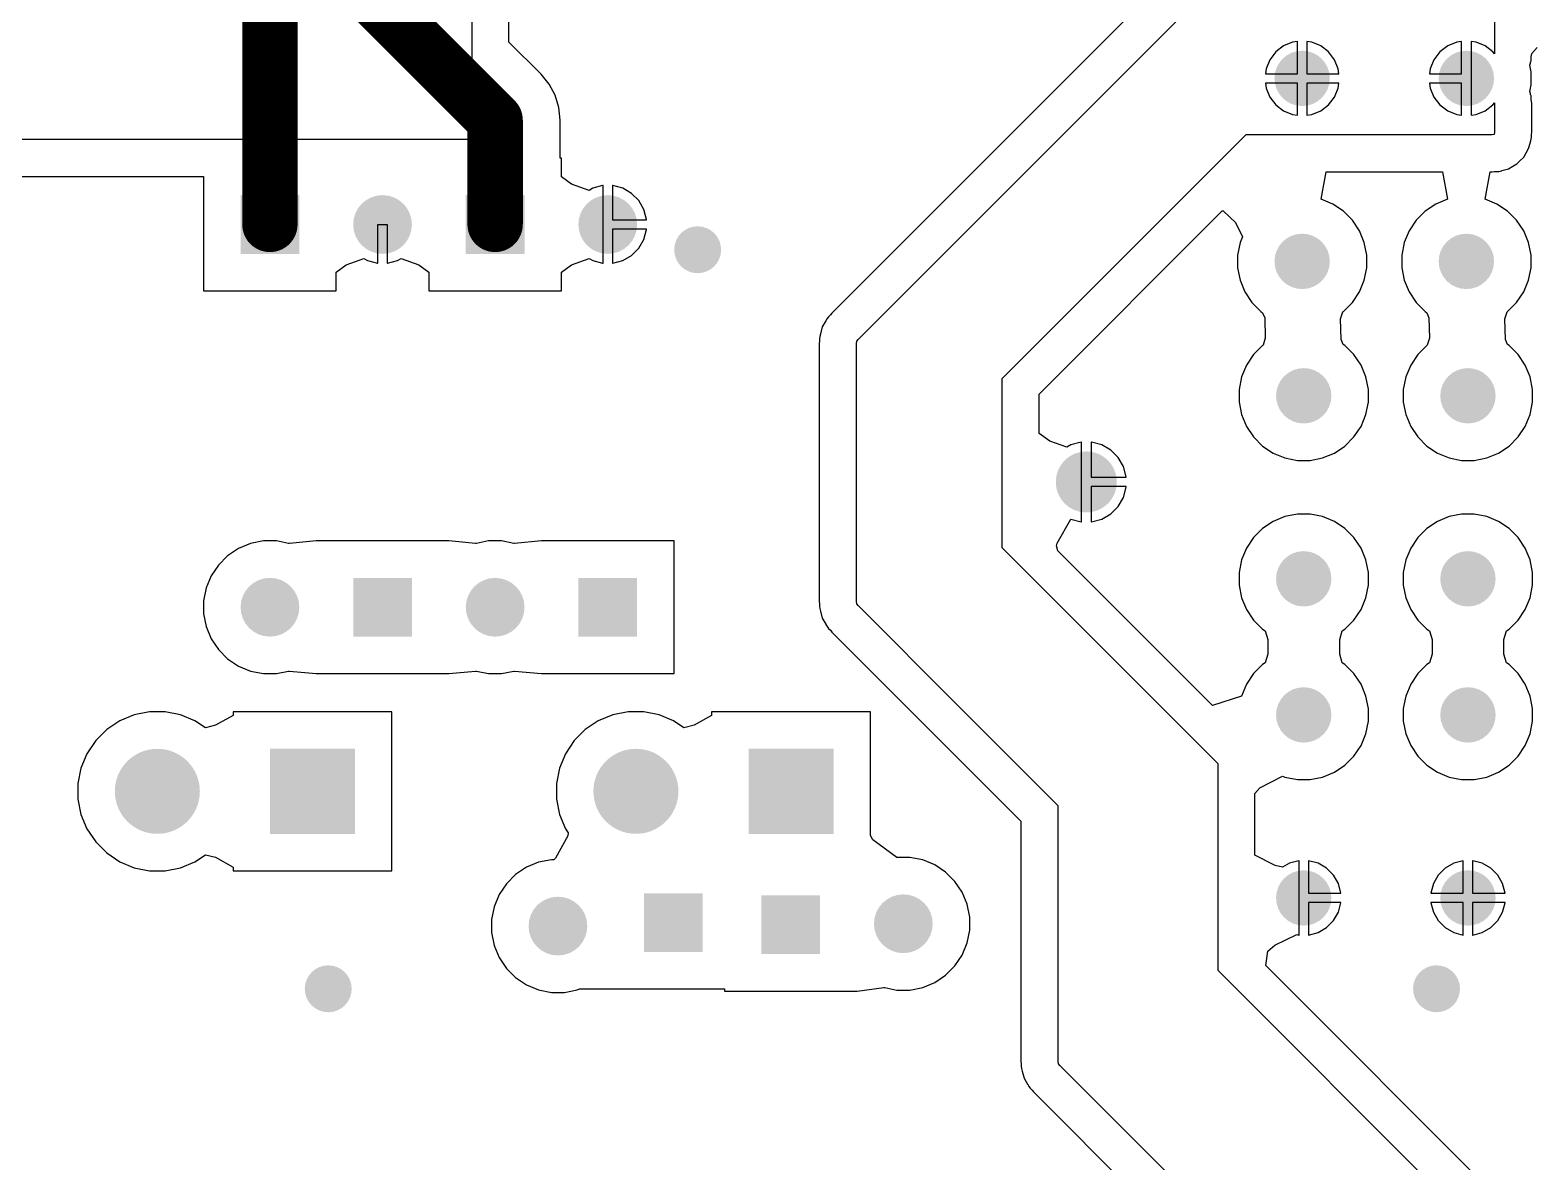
# Model space of a CAD drawing. Header units: inches. Extents: x 4.53 to 13.89, y 0.79 to 10.58.
# Drawn here: x 8.737 to 10.341, y 7.69 to 8.895 of the extents above; entities that cross this region are included whole.
import ezdxf

# ---------------------------------------------------------------- set-up
doc = ezdxf.new("R2010")
doc.units = ezdxf.units.IN
doc.header["$MEASUREMENT"] = 0
for name, color, linetype in [('Bottom Layer', 5, 'Continuous'), ('Pad Holes', 156, 'Continuous'), ('Via Holes', 16, 'Continuous')]:
    doc.layers.add(name, color=color, linetype=linetype)

# ---------------------------------------------------------------- blocks, each defined once
blk = doc.blocks.new('2_CONN_NC_22')
at = {"layer": 'Bottom Layer'}
h = blk.add_hatch(color=5, dxfattribs=at)
edge = h.paths.add_edge_path()
edge.add_arc((-0.1654, 0), 0.0453, 0, 360)
blk.add_hatch(color=5, dxfattribs=at).paths.add_polyline_path([(-0.0453, 0.0453), (0.0453, 0.0453), (0.0453, -0.0453), (-0.0453, -0.0453)])
at = {"layer": 'Pad Holes'}
h = blk.add_hatch(color=7, dxfattribs=at)
edge = h.paths.add_edge_path()
edge.add_arc((-0.1654, 0), 0.0354, 0, 360)
h = blk.add_hatch(color=7, dxfattribs=at)
edge = h.paths.add_edge_path()
edge.add_arc((0, 0), 0.0354, 0, 360)
blk = doc.blocks.new('2_CONN_NC_23')
at = {"layer": 'Bottom Layer'}
h = blk.add_hatch(color=5, dxfattribs=at)
edge = h.paths.add_edge_path()
edge.add_arc((-0.1654, 0), 0.0453, 0, 360)
blk.add_hatch(color=5, dxfattribs=at).paths.add_polyline_path([(-0.0453, 0.0453), (0.0453, 0.0453), (0.0453, -0.0453), (-0.0453, -0.0453)])
at = {"layer": 'Pad Holes'}
h = blk.add_hatch(color=7, dxfattribs=at)
edge = h.paths.add_edge_path()
edge.add_arc((-0.1654, 0), 0.0354, 0, 360)
h = blk.add_hatch(color=7, dxfattribs=at)
edge = h.paths.add_edge_path()
edge.add_arc((0, 0), 0.0354, 0, 360)
blk = doc.blocks.new('DIOAD1036W78L470D235_46')
at = {"layer": 'Bottom Layer'}
blk.add_hatch(color=5, dxfattribs=at).paths.add_polyline_path([(-0.2352, 0.0313), (-0.1726, 0.0313), (-0.1726, -0.0313), (-0.2352, -0.0313)])
h = blk.add_hatch(color=5, dxfattribs=at)
edge = h.paths.add_edge_path()
edge.add_arc((0.2039, 0), 0.0313, 0, 360)
at = {"layer": 'Pad Holes'}
h = blk.add_hatch(color=7, dxfattribs=at)
edge = h.paths.add_edge_path()
edge.add_arc((-0.2039, 0), 0.0209, 0, 360)
h = blk.add_hatch(color=7, dxfattribs=at)
edge = h.paths.add_edge_path()
edge.add_arc((0.2039, 0), 0.0209, 0, 360)
blk = doc.blocks.new('DIOAD1036W78L470D235_47')
at = {"layer": 'Bottom Layer'}
blk.add_hatch(color=5, dxfattribs=at).paths.add_polyline_path([(-0.2352, 0.0313), (-0.1726, 0.0313), (-0.1726, -0.0313), (-0.2352, -0.0313)])
h = blk.add_hatch(color=5, dxfattribs=at)
edge = h.paths.add_edge_path()
edge.add_arc((0.2039, 0), 0.0313, 0, 360)
at = {"layer": 'Pad Holes'}
h = blk.add_hatch(color=7, dxfattribs=at)
edge = h.paths.add_edge_path()
edge.add_arc((-0.2039, 0), 0.0209, 0, 360)
h = blk.add_hatch(color=7, dxfattribs=at)
edge = h.paths.add_edge_path()
edge.add_arc((0.2039, 0), 0.0209, 0, 360)
blk = doc.blocks.new('DIOAD1036W78L470D235_48')
at = {"layer": 'Bottom Layer'}
blk.add_hatch(color=5, dxfattribs=at).paths.add_polyline_path([(-0.2352, 0.0313), (-0.1726, 0.0313), (-0.1726, -0.0313), (-0.2352, -0.0313)])
h = blk.add_hatch(color=5, dxfattribs=at)
edge = h.paths.add_edge_path()
edge.add_arc((0.2039, 0), 0.0313, 0, 360)
at = {"layer": 'Pad Holes'}
h = blk.add_hatch(color=7, dxfattribs=at)
edge = h.paths.add_edge_path()
edge.add_arc((-0.2039, 0), 0.0209, 0, 360)
h = blk.add_hatch(color=7, dxfattribs=at)
edge = h.paths.add_edge_path()
edge.add_arc((0.2039, 0), 0.0209, 0, 360)
blk = doc.blocks.new('DIOAD1036W78L470D235_49')
at = {"layer": 'Bottom Layer'}
blk.add_hatch(color=5, dxfattribs=at).paths.add_polyline_path([(-0.2352, 0.0313), (-0.1726, 0.0313), (-0.1726, -0.0313), (-0.2352, -0.0313)])
h = blk.add_hatch(color=5, dxfattribs=at)
edge = h.paths.add_edge_path()
edge.add_arc((0.2039, 0), 0.0313, 0, 360)
at = {"layer": 'Pad Holes'}
h = blk.add_hatch(color=7, dxfattribs=at)
edge = h.paths.add_edge_path()
edge.add_arc((-0.2039, 0), 0.0209, 0, 360)
h = blk.add_hatch(color=7, dxfattribs=at)
edge = h.paths.add_edge_path()
edge.add_arc((0.2039, 0), 0.0209, 0, 360)
blk = doc.blocks.new('DIOAD1036W78L470D235_123')
at = {"layer": 'Bottom Layer'}
blk.add_hatch(color=5, dxfattribs=at).paths.add_polyline_path([(-0.2352, 0.0313), (-0.1726, 0.0313), (-0.1726, -0.0313), (-0.2352, -0.0313)])
h = blk.add_hatch(color=5, dxfattribs=at)
edge = h.paths.add_edge_path()
edge.add_arc((0.2039, 0), 0.0313, 0, 360)
at = {"layer": 'Pad Holes'}
h = blk.add_hatch(color=7, dxfattribs=at)
edge = h.paths.add_edge_path()
edge.add_arc((-0.2039, 0), 0.0209, 0, 360)
h = blk.add_hatch(color=7, dxfattribs=at)
edge = h.paths.add_edge_path()
edge.add_arc((0.2039, 0), 0.0209, 0, 360)
blk = doc.blocks.new('DIOAD1036W78L470D235_124')
at = {"layer": 'Bottom Layer'}
blk.add_hatch(color=5, dxfattribs=at).paths.add_polyline_path([(-0.2352, 0.0313), (-0.1726, 0.0313), (-0.1726, -0.0313), (-0.2352, -0.0313)])
h = blk.add_hatch(color=5, dxfattribs=at)
edge = h.paths.add_edge_path()
edge.add_arc((0.2039, 0), 0.0313, 0, 360)
at = {"layer": 'Pad Holes'}
h = blk.add_hatch(color=7, dxfattribs=at)
edge = h.paths.add_edge_path()
edge.add_arc((-0.2039, 0), 0.0209, 0, 360)
h = blk.add_hatch(color=7, dxfattribs=at)
edge = h.paths.add_edge_path()
edge.add_arc((0.2039, 0), 0.0209, 0, 360)
blk = doc.blocks.new('DIOAD1036W78L470D235_125')
at = {"layer": 'Bottom Layer'}
blk.add_hatch(color=5, dxfattribs=at).paths.add_polyline_path([(-0.2352, 0.0313), (-0.1726, 0.0313), (-0.1726, -0.0313), (-0.2352, -0.0313)])
h = blk.add_hatch(color=5, dxfattribs=at)
edge = h.paths.add_edge_path()
edge.add_arc((0.2039, 0), 0.0313, 0, 360)
at = {"layer": 'Pad Holes'}
h = blk.add_hatch(color=7, dxfattribs=at)
edge = h.paths.add_edge_path()
edge.add_arc((-0.2039, 0), 0.0209, 0, 360)
h = blk.add_hatch(color=7, dxfattribs=at)
edge = h.paths.add_edge_path()
edge.add_arc((0.2039, 0), 0.0209, 0, 360)
blk = doc.blocks.new('DIOAD1036W78L470D235_126')
at = {"layer": 'Bottom Layer'}
blk.add_hatch(color=5, dxfattribs=at).paths.add_polyline_path([(-0.2352, 0.0313), (-0.1726, 0.0313), (-0.1726, -0.0313), (-0.2352, -0.0313)])
h = blk.add_hatch(color=5, dxfattribs=at)
edge = h.paths.add_edge_path()
edge.add_arc((0.2039, 0), 0.0313, 0, 360)
at = {"layer": 'Pad Holes'}
h = blk.add_hatch(color=7, dxfattribs=at)
edge = h.paths.add_edge_path()
edge.add_arc((-0.2039, 0), 0.0209, 0, 360)
h = blk.add_hatch(color=7, dxfattribs=at)
edge = h.paths.add_edge_path()
edge.add_arc((0.2039, 0), 0.0209, 0, 360)
blk = doc.blocks.new('RES_2W_VERTICAL_129')
at = {"layer": 'Bottom Layer'}
h = blk.add_hatch(color=5, dxfattribs=at)
edge = h.paths.add_edge_path()
edge.add_arc((0, 0), 0.0295, 0, 360)
h = blk.add_hatch(color=5, dxfattribs=at)
edge = h.paths.add_edge_path()
edge.add_arc((0.195, 0), 0.0295, 0, 360)
at = {"layer": 'Pad Holes'}
h = blk.add_hatch(color=7, dxfattribs=at)
edge = h.paths.add_edge_path()
edge.add_arc((0, 0), 0.0197, 0, 360)
h = blk.add_hatch(color=7, dxfattribs=at)
edge = h.paths.add_edge_path()
edge.add_arc((0.195, 0), 0.0197, 0, 360)
blk = doc.blocks.new('RES_2W_VERTICAL_130')
at = {"layer": 'Bottom Layer'}
h = blk.add_hatch(color=5, dxfattribs=at)
edge = h.paths.add_edge_path()
edge.add_arc((0, 0), 0.0295, 0, 360)
h = blk.add_hatch(color=5, dxfattribs=at)
edge = h.paths.add_edge_path()
edge.add_arc((0.195, 0), 0.0295, 0, 360)
at = {"layer": 'Pad Holes'}
h = blk.add_hatch(color=7, dxfattribs=at)
edge = h.paths.add_edge_path()
edge.add_arc((0, 0), 0.0197, 0, 360)
h = blk.add_hatch(color=7, dxfattribs=at)
edge = h.paths.add_edge_path()
edge.add_arc((0.195, 0), 0.0197, 0, 360)
blk = doc.blocks.new('RES_2W_VERTICAL_131')
at = {"layer": 'Bottom Layer'}
h = blk.add_hatch(color=5, dxfattribs=at)
edge = h.paths.add_edge_path()
edge.add_arc((0, 0), 0.0295, 0, 360)
h = blk.add_hatch(color=5, dxfattribs=at)
edge = h.paths.add_edge_path()
edge.add_arc((0.195, 0), 0.0295, 0, 360)
at = {"layer": 'Pad Holes'}
h = blk.add_hatch(color=7, dxfattribs=at)
edge = h.paths.add_edge_path()
edge.add_arc((0, 0), 0.0197, 0, 360)
h = blk.add_hatch(color=7, dxfattribs=at)
edge = h.paths.add_edge_path()
edge.add_arc((0.195, 0), 0.0197, 0, 360)
blk = doc.blocks.new('RES_2W_VERTICAL_132')
at = {"layer": 'Bottom Layer'}
h = blk.add_hatch(color=5, dxfattribs=at)
edge = h.paths.add_edge_path()
edge.add_arc((0, 0), 0.0295, 0, 360)
h = blk.add_hatch(color=5, dxfattribs=at)
edge = h.paths.add_edge_path()
edge.add_arc((0.195, 0), 0.0295, 0, 360)
at = {"layer": 'Pad Holes'}
h = blk.add_hatch(color=7, dxfattribs=at)
edge = h.paths.add_edge_path()
edge.add_arc((0, 0), 0.0197, 0, 360)
h = blk.add_hatch(color=7, dxfattribs=at)
edge = h.paths.add_edge_path()
edge.add_arc((0.195, 0), 0.0197, 0, 360)
blk = doc.blocks.new('CAP_PANASSONIC_1U_450V_134')
at = {"layer": 'Bottom Layer'}
h = blk.add_hatch(color=5, dxfattribs=at)
edge = h.paths.add_edge_path()
edge.add_arc((0, 0), 0.0325, 0, 360)
h = blk.add_hatch(color=5, dxfattribs=at)
edge = h.paths.add_edge_path()
edge.add_arc((0.59, 0), 0.0325, 0, 360)
at = {"layer": 'Pad Holes'}
h = blk.add_hatch(color=7, dxfattribs=at)
edge = h.paths.add_edge_path()
edge.add_arc((0, 0), 0.02, 0, 360)
h = blk.add_hatch(color=7, dxfattribs=at)
edge = h.paths.add_edge_path()
edge.add_arc((0.59, 0), 0.02, 0, 360)
blk = doc.blocks.new('RES_2W_VERTICAL_139')
at = {"layer": 'Bottom Layer'}
h = blk.add_hatch(color=5, dxfattribs=at)
edge = h.paths.add_edge_path()
edge.add_arc((0, 0), 0.0295, 0, 360)
h = blk.add_hatch(color=5, dxfattribs=at)
edge = h.paths.add_edge_path()
edge.add_arc((0.195, 0), 0.0295, 0, 360)
at = {"layer": 'Pad Holes'}
h = blk.add_hatch(color=7, dxfattribs=at)
edge = h.paths.add_edge_path()
edge.add_arc((0, 0), 0.0197, 0, 360)
h = blk.add_hatch(color=7, dxfattribs=at)
edge = h.paths.add_edge_path()
edge.add_arc((0.195, 0), 0.0197, 0, 360)
blk = doc.blocks.new('RES_2W_VERTICAL_140')
at = {"layer": 'Bottom Layer'}
h = blk.add_hatch(color=5, dxfattribs=at)
edge = h.paths.add_edge_path()
edge.add_arc((0, 0), 0.0295, 0, 360)
h = blk.add_hatch(color=5, dxfattribs=at)
edge = h.paths.add_edge_path()
edge.add_arc((0.195, 0), 0.0295, 0, 360)
at = {"layer": 'Pad Holes'}
h = blk.add_hatch(color=7, dxfattribs=at)
edge = h.paths.add_edge_path()
edge.add_arc((0, 0), 0.0197, 0, 360)
h = blk.add_hatch(color=7, dxfattribs=at)
edge = h.paths.add_edge_path()
edge.add_arc((0.195, 0), 0.0197, 0, 360)

msp = doc.modelspace()

# ---------------------------------------------------------------- hatches: boundary and pattern name
at = {"layer": 'Bottom Layer'}
h = msp.add_hatch(color=5, dxfattribs=at)
edge = h.paths.add_edge_path()
edge.add_arc((9.4488, 8.6614), 0.025, 0, 360)
h = msp.add_hatch(color=5, dxfattribs=at)
edge = h.paths.add_edge_path()
edge.add_arc((9.0551, 7.874), 0.025, 0, 360)
h = msp.add_hatch(color=5, dxfattribs=at)
edge = h.paths.add_edge_path()
edge.add_arc((10.2362, 7.874), 0.025, 0, 360)
at = {"layer": 'Via Holes'}
h = msp.add_hatch(color=7, dxfattribs=at)
edge = h.paths.add_edge_path()
edge.add_arc((9.4488, 8.6614), 0.014, 0, 360)
h = msp.add_hatch(color=7, dxfattribs=at)
edge = h.paths.add_edge_path()
edge.add_arc((9.0551, 7.874), 0.014, 0, 360)
h = msp.add_hatch(color=7, dxfattribs=at)
edge = h.paths.add_edge_path()
edge.add_arc((10.2362, 7.874), 0.014, 0, 360)

# ---------------------------------------------------------------- linework, layer by layer
at = {"layer": 'Bottom Layer'}
for p, q in [((9.208, 9.2376), (9.208, 8.8826)), ((9.2477, 8.8826), (9.2477, 9.2376)), ((10.298, 8.9787), (10.298, 8.8705)), ((9.6198, 8.5658), (9.979, 8.925)), ((9.9139, 8.9161), (9.5918, 8.5939)), ((9.208, 8.8826), (9.208, 8.779)), ((9.2819, 8.8484), (9.2477, 8.8826)), ((10.0648, 8.8722), (10.0585, 8.8639)), ((10.0731, 8.8785), (10.0648, 8.8722)), ((10.0827, 8.8825), (10.0731, 8.8785)), ((10.088, 8.8832), (10.0827, 8.8825)), ((10.088, 8.849), (10.088, 8.8832)), ((10.1033, 8.8825), (10.098, 8.8832)), ((10.098, 8.8832), (10.098, 8.849)), ((10.1129, 8.8785), (10.1033, 8.8825)), ((10.1212, 8.8722), (10.1129, 8.8785)), ((10.1275, 8.8639), (10.1212, 8.8722)), ((10.2398, 8.8722), (10.2335, 8.8639)), ((10.2481, 8.8785), (10.2398, 8.8722)), ((10.2577, 8.8825), (10.2481, 8.8785)), ((10.263, 8.8832), (10.2577, 8.8825)), ((10.263, 8.849), (10.263, 8.8832)), ((10.2783, 8.8825), (10.273, 8.8832)), ((10.273, 8.8832), (10.273, 8.844)), ((10.2879, 8.8785), (10.2783, 8.8825)), ((10.2962, 8.8722), (10.2879, 8.8785)), ((10.2979, 8.87), (10.2962, 8.8722)), ((10.298, 8.8705), (10.2979, 8.8704)), ((10.2979, 8.8704), (10.2979, 8.87)), ((10.3372, 8.8669), (10.3377, 8.8705)), ((10.3377, 8.8705), (10.3435, 8.8769)), ((10.0545, 8.8543), (10.0538, 8.849)), ((10.0585, 8.8639), (10.0545, 8.8543)), ((10.1315, 8.8543), (10.1275, 8.8639)), ((10.1322, 8.849), (10.1315, 8.8543)), ((10.2295, 8.8543), (10.2288, 8.849)), ((10.2335, 8.8639), (10.2295, 8.8543)), ((10.3355, 8.858), (10.3364, 8.8602)), ((10.3369, 8.8508), (10.3355, 8.858)), ((10.3364, 8.8602), (10.3365, 8.8613)), ((10.3365, 8.8613), (10.3368, 8.8623)), ((10.3368, 8.8623), (10.3369, 8.8625)), ((10.3369, 8.8627), (10.337, 8.864)), ((10.3369, 8.8625), (10.3369, 8.8627)), ((10.337, 8.864), (10.3372, 8.8648)), ((10.3372, 8.8648), (10.3372, 8.8669)), ((9.2905, 8.8379), (9.2819, 8.8484)), ((9.2969, 8.826), (9.2905, 8.8379)), ((10.0538, 8.849), (10.088, 8.849)), ((10.088, 8.839), (10.0538, 8.839)), ((10.0538, 8.839), (10.0545, 8.8337)), ((10.088, 8.8048), (10.088, 8.839)), ((10.098, 8.849), (10.1322, 8.849)), ((10.1322, 8.839), (10.098, 8.839)), ((10.098, 8.839), (10.098, 8.8048)), ((10.1315, 8.8337), (10.1322, 8.839)), ((10.2288, 8.849), (10.263, 8.849)), ((10.263, 8.839), (10.2288, 8.839)), ((10.2288, 8.839), (10.2295, 8.8337)), ((10.263, 8.8048), (10.263, 8.839)), ((10.273, 8.844), (10.273, 8.8048)), ((10.3355, 8.83), (10.3369, 8.8372)), ((10.3369, 8.8372), (10.3369, 8.8508)), ((9.3009, 8.813), (9.2969, 8.826)), ((10.0545, 8.8337), (10.0585, 8.8241)), ((10.0585, 8.8241), (10.0648, 8.8158)), ((10.1212, 8.8158), (10.1275, 8.8241)), ((10.1275, 8.8241), (10.1315, 8.8337)), ((10.2295, 8.8337), (10.2335, 8.8241)), ((10.2335, 8.8241), (10.2398, 8.8158)), ((10.3364, 8.8278), (10.3355, 8.83)), ((10.3365, 8.8267), (10.3364, 8.8278)), ((10.3368, 8.8257), (10.3365, 8.8267)), ((10.3369, 8.8255), (10.3368, 8.8257)), ((10.3369, 8.8253), (10.3369, 8.8255)), ((10.337, 8.824), (10.3369, 8.8253)), ((10.3372, 8.8232), (10.337, 8.824)), ((10.3372, 8.8211), (10.3372, 8.8232)), ((10.3377, 8.8175), (10.3372, 8.8211)), ((9.3022, 8.7995), (9.3009, 8.813)), ((10.0648, 8.8158), (10.0731, 8.8095)), ((10.0731, 8.8095), (10.0827, 8.8055)), ((10.0827, 8.8055), (10.088, 8.8048)), ((10.098, 8.8048), (10.1033, 8.8055)), ((10.1033, 8.8055), (10.1129, 8.8095)), ((10.1129, 8.8095), (10.1212, 8.8158)), ((10.2398, 8.8158), (10.2481, 8.8095)), ((10.2481, 8.8095), (10.2577, 8.8055)), ((10.2577, 8.8055), (10.263, 8.8048)), ((10.273, 8.8048), (10.2783, 8.8055)), ((10.2783, 8.8055), (10.2879, 8.8095)), ((10.2879, 8.8095), (10.2962, 8.8158)), ((10.2962, 8.8158), (10.2979, 8.818)), ((10.2979, 8.818), (10.2979, 8.8176)), ((10.2979, 8.8176), (10.298, 8.8175)), ((10.298, 8.8175), (10.298, 8.7866)), ((10.3377, 8.7866), (10.3377, 8.8175)), ((9.3022, 8.759), (9.3022, 8.7995)), ((9.208, 8.779), (8.508, 8.779)), ((10.033, 8.784), (9.773, 8.524)), ((10.2954, 8.784), (10.033, 8.784)), ((10.2977, 8.7843), (10.2954, 8.784)), ((10.298, 8.7866), (10.2977, 8.7843)), ((10.3344, 8.7691), (10.3362, 8.7761)), ((10.3362, 8.7761), (10.3364, 8.7763)), ((10.3364, 8.7766), (10.3371, 8.7791)), ((10.3364, 8.7763), (10.3364, 8.7766)), ((10.3371, 8.7791), (10.3374, 8.7814)), ((10.3371, 8.7791), (10.3371, 8.7791)), ((10.3371, 8.7791), (10.3371, 8.7791)), ((10.3374, 8.784), (10.3377, 8.7866)), ((10.3374, 8.7814), (10.3374, 8.784)), ((9.3036, 8.759), (9.3022, 8.759)), ((9.3036, 8.7392), (9.3036, 8.759)), ((10.3248, 8.7557), (10.3292, 8.7601)), ((10.3292, 8.7601), (10.3344, 8.7691)), ((10.3344, 8.7691), (10.3344, 8.7691)), ((10.3344, 8.7691), (10.3344, 8.7691)), ((10.1131, 8.7152), (10.1185, 8.7443)), ((10.1185, 8.7443), (10.2425, 8.7443)), ((10.2425, 8.7443), (10.2479, 8.7152)), ((10.2881, 8.7152), (10.2935, 8.7443)), ((10.2935, 8.7443), (10.2954, 8.7443)), ((10.2954, 8.7443), (10.298, 8.7446)), ((10.298, 8.7446), (10.3006, 8.7446)), ((10.3006, 8.7446), (10.3029, 8.7449)), ((10.3029, 8.7449), (10.3054, 8.7456)), ((10.3029, 8.7449), (10.3029, 8.7449)), ((10.3029, 8.7449), (10.3029, 8.7449)), ((10.3054, 8.7456), (10.3057, 8.7456)), ((10.3057, 8.7456), (10.3059, 8.7458)), ((10.3059, 8.7458), (10.3129, 8.7476)), ((10.3129, 8.7476), (10.3177, 8.7504)), ((10.3129, 8.7476), (10.3129, 8.7476)), ((10.3129, 8.7476), (10.3129, 8.7476)), ((10.3177, 8.7504), (10.3219, 8.7528)), ((10.3219, 8.7528), (10.3248, 8.7557)), ((10.3219, 8.7528), (10.3219, 8.7528)), ((10.3219, 8.7528), (10.3219, 8.7528)), ((8.5694, 8.7393), (8.9223, 8.7393)), ((8.9223, 8.7393), (8.9223, 8.6177)), ((9.3144, 8.7312), (9.3036, 8.7392)), ((9.3332, 8.7246), (9.3144, 8.7312)), ((9.337, 8.7269), (9.3332, 8.7246)), ((9.3475, 8.7297), (9.337, 8.7269)), ((9.348, 8.7297), (9.3475, 8.7297)), ((9.348, 8.6884), (9.348, 8.7297)), ((9.3584, 8.7297), (9.358, 8.7297)), ((9.358, 8.7297), (9.358, 8.6934)), ((9.3689, 8.7269), (9.3584, 8.7297)), ((9.3783, 8.7214), (9.3689, 8.7269)), ((9.386, 8.7137), (9.3783, 8.7214)), ((9.3915, 8.7043), (9.386, 8.7137)), ((10.1256, 8.7101), (10.1131, 8.7152)), ((10.1369, 8.7025), (10.1256, 8.7101)), ((10.2354, 8.7101), (10.2241, 8.7025)), ((10.2479, 8.7152), (10.2354, 8.7101)), ((10.3006, 8.7101), (10.2881, 8.7152)), ((10.3119, 8.7025), (10.3006, 8.7101)), ((9.358, 8.6934), (9.3943, 8.6934)), ((9.3943, 8.6938), (9.3915, 8.7043)), ((9.3943, 8.6934), (9.3943, 8.6938)), ((9.8127, 8.5076), (10.0079, 8.7028)), ((10.0079, 8.7028), (10.0087, 8.7028)), ((10.0087, 8.7028), (10.0221, 8.6906)), ((10.1465, 8.6929), (10.1369, 8.7025)), ((10.1541, 8.6816), (10.1465, 8.6929)), ((10.2145, 8.6929), (10.2069, 8.6816)), ((10.2241, 8.7025), (10.2145, 8.6929)), ((10.3215, 8.6929), (10.3119, 8.7025)), ((10.3291, 8.6816), (10.3215, 8.6929)), ((9.108, 8.6471), (9.108, 8.6884)), ((9.108, 8.6884), (9.118, 8.6884)), ((9.118, 8.6884), (9.118, 8.6471)), ((9.348, 8.6471), (9.348, 8.6884)), ((9.3943, 8.6834), (9.358, 8.6834)), ((9.358, 8.6834), (9.358, 8.6471)), ((9.3915, 8.6724), (9.3943, 8.6829)), ((9.3943, 8.6829), (9.3943, 8.6834)), ((10.0221, 8.6906), (10.0293, 8.6753)), ((10.1592, 8.6691), (10.1541, 8.6816)), ((10.2069, 8.6816), (10.2018, 8.6691)), ((10.3342, 8.6691), (10.3291, 8.6816)), ((9.3783, 8.6553), (9.386, 8.663)), ((9.386, 8.663), (9.3915, 8.6724)), ((10.0268, 8.6691), (10.0241, 8.6558)), ((10.0293, 8.6753), (10.0268, 8.6691)), ((10.1619, 8.6558), (10.1592, 8.6691)), ((10.2018, 8.6691), (10.1991, 8.6558)), ((10.3369, 8.6558), (10.3342, 8.6691)), ((9.0636, 8.6375), (9.0744, 8.6455)), ((9.0744, 8.6455), (9.0932, 8.6521)), ((9.0932, 8.6521), (9.097, 8.6499)), ((9.097, 8.6499), (9.1075, 8.6471)), ((9.1075, 8.6471), (9.108, 8.6471)), ((9.118, 8.6471), (9.1184, 8.6471)), ((9.1184, 8.6471), (9.1289, 8.6499)), ((9.1289, 8.6499), (9.1328, 8.6521)), ((9.1328, 8.6521), (9.1515, 8.6455)), ((9.1515, 8.6455), (9.1623, 8.6375)), ((9.3036, 8.6375), (9.3144, 8.6455)), ((9.3144, 8.6455), (9.3332, 8.6521)), ((9.3332, 8.6521), (9.337, 8.6499)), ((9.337, 8.6499), (9.3475, 8.6471)), ((9.3475, 8.6471), (9.348, 8.6471)), ((9.358, 8.6471), (9.3584, 8.6471)), ((9.3584, 8.6471), (9.3689, 8.6499)), ((9.3689, 8.6499), (9.3783, 8.6553)), ((10.0241, 8.6558), (10.0241, 8.6422)), ((10.1619, 8.6422), (10.1619, 8.6558)), ((10.1991, 8.6558), (10.1991, 8.6422)), ((10.3369, 8.6422), (10.3369, 8.6558)), ((9.0636, 8.6177), (9.0636, 8.6375)), ((9.1623, 8.6375), (9.1623, 8.6177)), ((9.3036, 8.6177), (9.3036, 8.6375)), ((10.0241, 8.6422), (10.0268, 8.6289)), ((10.0268, 8.6289), (10.0319, 8.6164)), ((10.1541, 8.6164), (10.1592, 8.6289)), ((10.1592, 8.6289), (10.1619, 8.6422)), ((10.1991, 8.6422), (10.2018, 8.6289)), ((10.2018, 8.6289), (10.2069, 8.6164)), ((10.3291, 8.6164), (10.3342, 8.6289)), ((10.3342, 8.6289), (10.3369, 8.6422)), ((8.9223, 8.6177), (9.0636, 8.6177)), ((9.1623, 8.6177), (9.3036, 8.6177)), ((10.0319, 8.6164), (10.0395, 8.6051)), ((10.1465, 8.6051), (10.1541, 8.6164)), ((10.2069, 8.6164), (10.2145, 8.6051)), ((10.3215, 8.6051), (10.3291, 8.6164)), ((10.0395, 8.6051), (10.0491, 8.5955)), ((10.1369, 8.5955), (10.1465, 8.6051)), ((10.2145, 8.6051), (10.2241, 8.5955)), ((10.3119, 8.5955), (10.3215, 8.6051)), ((9.5854, 8.5856), (9.5816, 8.5791)), ((9.5855, 8.5857), (9.5854, 8.5856)), ((9.5868, 8.588), (9.5855, 8.5858)), ((9.5855, 8.5858), (9.5855, 8.5857)), ((9.5883, 8.59), (9.5868, 8.588)), ((9.5902, 8.5919), (9.5883, 8.59)), ((9.5918, 8.5939), (9.5902, 8.5919)), ((10.0491, 8.5955), (10.0509, 8.5942)), ((10.0509, 8.5942), (10.0531, 8.589)), ((10.0531, 8.589), (10.0537, 8.5671)), ((10.134, 8.5877), (10.1364, 8.5951)), ((10.1347, 8.5658), (10.134, 8.5877)), ((10.1364, 8.5951), (10.1369, 8.5955)), ((10.2241, 8.5955), (10.2259, 8.5942)), ((10.2259, 8.5942), (10.2281, 8.589)), ((10.2281, 8.589), (10.2287, 8.5671)), ((10.309, 8.5877), (10.3114, 8.5951)), ((10.3097, 8.5658), (10.309, 8.5877)), ((10.3114, 8.5951), (10.3119, 8.5955)), ((9.5786, 8.564), (9.5783, 8.5614)), ((9.579, 8.569), (9.5786, 8.5666)), ((9.5786, 8.5666), (9.5786, 8.564)), ((9.5796, 8.5716), (9.579, 8.569)), ((9.5797, 8.5718), (9.5796, 8.5717)), ((9.5796, 8.5717), (9.5796, 8.5716)), ((9.5816, 8.5791), (9.5797, 8.5718)), ((9.5816, 8.5791), (9.5816, 8.5791)), ((9.618, 8.5614), (9.6183, 8.5639)), ((9.6183, 8.5639), (9.6198, 8.5658)), ((10.0537, 8.5671), (10.0513, 8.5597)), ((10.1368, 8.5606), (10.1347, 8.5658)), ((10.2287, 8.5671), (10.2263, 8.5597)), ((10.3118, 8.5606), (10.3097, 8.5658)), ((9.5783, 8.5614), (9.5783, 8.2866)), ((9.618, 8.2866), (9.618, 8.5614)), ((10.0412, 8.5498), (10.0337, 8.5385)), ((10.0508, 8.5594), (10.0412, 8.5498)), ((10.0513, 8.5597), (10.0508, 8.5594)), ((10.1386, 8.5594), (10.1368, 8.5606)), ((10.1482, 8.5498), (10.1386, 8.5594)), ((10.1558, 8.5385), (10.1482, 8.5498)), ((10.2162, 8.5498), (10.2087, 8.5385)), ((10.2258, 8.5594), (10.2162, 8.5498)), ((10.2263, 8.5597), (10.2258, 8.5594)), ((10.3136, 8.5594), (10.3118, 8.5606)), ((10.3232, 8.5498), (10.3136, 8.5594)), ((10.3308, 8.5385), (10.3232, 8.5498)), ((10.0337, 8.5385), (10.0285, 8.5259)), ((10.161, 8.5259), (10.1558, 8.5385)), ((10.2087, 8.5385), (10.2035, 8.5259)), ((10.336, 8.5259), (10.3308, 8.5385)), ((9.773, 8.524), (9.773, 8.5076)), ((10.0285, 8.5259), (10.0258, 8.5126)), ((10.1636, 8.5126), (10.161, 8.5259)), ((10.2035, 8.5259), (10.2008, 8.5126)), ((10.3386, 8.5126), (10.336, 8.5259)), ((9.773, 8.5076), (9.773, 8.4656)), ((9.8127, 8.4656), (9.8127, 8.5076)), ((10.0258, 8.5126), (10.0258, 8.4991)), ((10.1636, 8.4991), (10.1636, 8.5126)), ((10.2008, 8.5126), (10.2008, 8.4991)), ((10.3386, 8.4991), (10.3386, 8.5126)), ((10.0258, 8.4991), (10.0285, 8.4857)), ((10.0285, 8.4857), (10.0337, 8.4732)), ((10.1558, 8.4732), (10.161, 8.4857)), ((10.161, 8.4857), (10.1636, 8.4991)), ((10.2008, 8.4991), (10.2035, 8.4857)), ((10.2035, 8.4857), (10.2087, 8.4732)), ((10.3308, 8.4732), (10.336, 8.4857)), ((10.336, 8.4857), (10.3386, 8.4991)), ((10.0337, 8.4732), (10.0412, 8.4619)), ((10.1482, 8.4619), (10.1558, 8.4732)), ((10.2087, 8.4732), (10.2162, 8.4619)), ((10.3232, 8.4619), (10.3308, 8.4732)), ((9.773, 8.4656), (9.773, 8.344)), ((9.824, 8.4574), (9.8127, 8.4656)), ((9.8422, 8.4511), (9.824, 8.4574)), ((9.8466, 8.4536), (9.8422, 8.4511)), ((9.8574, 8.4565), (9.8466, 8.4536)), ((9.858, 8.4565), (9.8574, 8.4565)), ((9.858, 8.414), (9.858, 8.4565)), ((9.8686, 8.4565), (9.868, 8.4565)), ((9.868, 8.4565), (9.868, 8.419)), ((9.8794, 8.4536), (9.8686, 8.4565)), ((9.8891, 8.448), (9.8794, 8.4536)), ((10.0412, 8.4619), (10.0508, 8.4523)), ((10.0508, 8.4523), (10.0621, 8.4448)), ((10.1274, 8.4448), (10.1386, 8.4523)), ((10.1386, 8.4523), (10.1482, 8.4619)), ((10.2162, 8.4619), (10.2258, 8.4523)), ((10.2258, 8.4523), (10.2371, 8.4448)), ((10.3024, 8.4448), (10.3136, 8.4523)), ((10.3136, 8.4523), (10.3232, 8.4619)), ((9.897, 8.4401), (9.8891, 8.448)), ((9.9026, 8.4304), (9.897, 8.4401)), ((10.0621, 8.4448), (10.0746, 8.4396)), ((10.0746, 8.4396), (10.0879, 8.4369)), ((10.0879, 8.4369), (10.1015, 8.4369)), ((10.1015, 8.4369), (10.1148, 8.4396)), ((10.1148, 8.4396), (10.1274, 8.4448)), ((10.2371, 8.4448), (10.2496, 8.4396)), ((10.2496, 8.4396), (10.2629, 8.4369)), ((10.2629, 8.4369), (10.2765, 8.4369)), ((10.2765, 8.4369), (10.2898, 8.4396)), ((10.2898, 8.4396), (10.3024, 8.4448)), ((9.9055, 8.4196), (9.9026, 8.4304)), ((9.9055, 8.419), (9.9055, 8.4196)), ((9.858, 8.3715), (9.858, 8.414)), ((9.868, 8.419), (9.9055, 8.419)), ((9.9055, 8.409), (9.868, 8.409)), ((9.868, 8.409), (9.868, 8.3715)), ((9.9026, 8.3976), (9.9055, 8.4084)), ((9.9055, 8.4084), (9.9055, 8.409)), ((9.8891, 8.38), (9.897, 8.3879)), ((9.897, 8.3879), (9.9026, 8.3976)), ((9.8319, 8.3488), (9.8466, 8.3744)), ((9.8466, 8.3744), (9.8574, 8.3715)), ((9.8574, 8.3715), (9.858, 8.3715)), ((9.868, 8.3715), (9.8686, 8.3715)), ((9.8686, 8.3715), (9.8794, 8.3744)), ((9.8794, 8.3744), (9.8891, 8.38)), ((10.0621, 8.3719), (10.0508, 8.3644)), ((10.0746, 8.3771), (10.0621, 8.3719)), ((10.0879, 8.3797), (10.0746, 8.3771)), ((10.1015, 8.3797), (10.0879, 8.3797)), ((10.1148, 8.3771), (10.1015, 8.3797)), ((10.1274, 8.3719), (10.1148, 8.3771)), ((10.1386, 8.3644), (10.1274, 8.3719)), ((10.2371, 8.3719), (10.2258, 8.3644)), ((10.2496, 8.3771), (10.2371, 8.3719)), ((10.2629, 8.3797), (10.2496, 8.3771)), ((10.2765, 8.3797), (10.2629, 8.3797)), ((10.2898, 8.3771), (10.2765, 8.3797)), ((10.3024, 8.3719), (10.2898, 8.3771)), ((10.3136, 8.3644), (10.3024, 8.3719)), ((10.0508, 8.3644), (10.0412, 8.3548)), ((10.1482, 8.3548), (10.1386, 8.3644)), ((10.2258, 8.3644), (10.2162, 8.3548)), ((10.3232, 8.3548), (10.3136, 8.3644)), ((8.9595, 8.3431), (8.9479, 8.3354)), ((8.9724, 8.3484), (8.9595, 8.3431)), ((8.986, 8.3512), (8.9724, 8.3484)), ((8.9999, 8.3512), (8.986, 8.3512)), ((9.0128, 8.3486), (8.9999, 8.3512)), ((9.0137, 8.3485), (9.0128, 8.3486)), ((9.0423, 8.3512), (9.0137, 8.3485)), ((9.1836, 8.3512), (9.0423, 8.3512)), ((9.0423, 8.3512), (9.0423, 8.3512)), ((9.2122, 8.3485), (9.1836, 8.3512)), ((9.1836, 8.3512), (9.1836, 8.3512)), ((9.2132, 8.3486), (9.2122, 8.3485)), ((9.226, 8.3512), (9.2132, 8.3486)), ((9.2399, 8.3512), (9.226, 8.3512)), ((9.2528, 8.3486), (9.2399, 8.3512)), ((9.2537, 8.3485), (9.2528, 8.3486)), ((9.2823, 8.3512), (9.2537, 8.3485)), ((9.4236, 8.3512), (9.2823, 8.3512)), ((9.2823, 8.3512), (9.2823, 8.3512)), ((9.4236, 8.2098), (9.4236, 8.3512)), ((9.773, 8.344), (10.003, 8.114)), ((9.8311, 8.346), (9.8319, 8.3488)), ((9.8327, 8.3405), (9.8311, 8.346)), ((9.9974, 8.1758), (9.8327, 8.3405)), ((10.0337, 8.3435), (10.0285, 8.3309)), ((10.0412, 8.3548), (10.0337, 8.3435)), ((10.1558, 8.3435), (10.1482, 8.3548)), ((10.161, 8.3309), (10.1558, 8.3435)), ((10.2087, 8.3435), (10.2035, 8.3309)), ((10.2162, 8.3548), (10.2087, 8.3435)), ((10.3308, 8.3435), (10.3232, 8.3548)), ((10.336, 8.3309), (10.3308, 8.3435)), ((8.9381, 8.3255), (8.9303, 8.314)), ((8.9479, 8.3354), (8.9381, 8.3255)), ((10.0285, 8.3309), (10.0258, 8.3176)), ((10.1636, 8.3176), (10.161, 8.3309)), ((10.2035, 8.3309), (10.2008, 8.3176)), ((10.3386, 8.3176), (10.336, 8.3309)), ((8.9303, 8.314), (8.925, 8.3011)), ((10.0258, 8.3176), (10.0258, 8.3041)), ((10.1636, 8.3041), (10.1636, 8.3176)), ((10.2008, 8.3176), (10.2008, 8.3041)), ((10.3386, 8.3041), (10.3386, 8.3176)), ((8.925, 8.3011), (8.9223, 8.2875)), ((10.0258, 8.3041), (10.0285, 8.2907)), ((10.161, 8.2907), (10.1636, 8.3041)), ((10.2008, 8.3041), (10.2035, 8.2907)), ((10.336, 8.2907), (10.3386, 8.3041)), ((8.9223, 8.2875), (8.9223, 8.2735)), ((9.5783, 8.2866), (9.5786, 8.284)), ((9.5786, 8.284), (9.5786, 8.2814)), ((9.5786, 8.2814), (9.579, 8.279)), ((9.579, 8.279), (9.5796, 8.2764)), ((9.5796, 8.2764), (9.5796, 8.2763)), ((9.5796, 8.2763), (9.5797, 8.2762)), ((9.5797, 8.2762), (9.5816, 8.2689)), ((9.6183, 8.2841), (9.618, 8.2866)), ((9.6198, 8.2822), (9.6183, 8.2841)), ((9.7255, 8.1765), (9.6198, 8.2822)), ((10.0285, 8.2907), (10.0337, 8.2782)), ((10.0337, 8.2782), (10.0412, 8.2669)), ((10.1482, 8.2669), (10.1558, 8.2782)), ((10.1558, 8.2782), (10.161, 8.2907)), ((10.2035, 8.2907), (10.2087, 8.2782)), ((10.2087, 8.2782), (10.2162, 8.2669)), ((10.3232, 8.2669), (10.3308, 8.2782)), ((10.3308, 8.2782), (10.336, 8.2907)), ((8.9223, 8.2735), (8.925, 8.2599)), ((8.925, 8.2599), (8.9303, 8.247)), ((9.5816, 8.2689), (9.5816, 8.2689)), ((9.5816, 8.2689), (9.5854, 8.2624)), ((9.5854, 8.2624), (9.5855, 8.2623)), ((9.5855, 8.2623), (9.5855, 8.2622)), ((9.5855, 8.2622), (9.5868, 8.26)), ((9.5868, 8.26), (9.5883, 8.258)), ((10.0412, 8.2669), (10.0508, 8.2573)), ((10.1386, 8.2573), (10.1482, 8.2669)), ((10.2162, 8.2669), (10.2258, 8.2573)), ((10.3136, 8.2573), (10.3232, 8.2669)), ((8.9303, 8.247), (8.9381, 8.2354)), ((9.5883, 8.258), (9.5902, 8.2561)), ((9.5902, 8.2561), (9.5918, 8.2541)), ((9.5918, 8.2541), (9.6974, 8.1484)), ((10.0508, 8.2573), (10.0537, 8.2554)), ((10.0537, 8.2554), (10.0564, 8.2462)), ((10.0564, 8.2462), (10.0564, 8.2305)), ((10.133, 8.2462), (10.1357, 8.2554)), ((10.133, 8.2305), (10.133, 8.2462)), ((10.1357, 8.2554), (10.1386, 8.2573)), ((10.2258, 8.2573), (10.2287, 8.2554)), ((10.2287, 8.2554), (10.2314, 8.2462)), ((10.2314, 8.2462), (10.2314, 8.2305)), ((10.308, 8.2462), (10.3107, 8.2554)), ((10.308, 8.2305), (10.308, 8.2462)), ((10.3107, 8.2554), (10.3136, 8.2573)), ((8.9381, 8.2354), (8.9479, 8.2256)), ((10.0564, 8.2305), (10.0537, 8.2213)), ((10.1357, 8.2213), (10.133, 8.2305)), ((10.2314, 8.2305), (10.2287, 8.2213)), ((10.3107, 8.2213), (10.308, 8.2305)), ((8.9479, 8.2256), (8.9595, 8.2179)), ((8.9595, 8.2179), (8.9724, 8.2125)), ((8.9724, 8.2125), (8.986, 8.2098)), ((8.9999, 8.2098), (9.0128, 8.2124)), ((9.0128, 8.2124), (9.0137, 8.2125)), ((9.0137, 8.2125), (9.0423, 8.2098)), ((9.1836, 8.2098), (9.2122, 8.2125)), ((9.2122, 8.2125), (9.2132, 8.2124)), ((9.2132, 8.2124), (9.226, 8.2098)), ((9.2399, 8.2098), (9.2528, 8.2124)), ((9.2528, 8.2124), (9.2537, 8.2125)), ((9.2537, 8.2125), (9.2823, 8.2098)), ((10.0508, 8.2194), (10.0412, 8.2098)), ((10.0537, 8.2213), (10.0508, 8.2194)), ((10.1386, 8.2194), (10.1357, 8.2213)), ((10.1482, 8.2098), (10.1386, 8.2194)), ((10.2258, 8.2194), (10.2162, 8.2098)), ((10.2287, 8.2213), (10.2258, 8.2194)), ((10.3136, 8.2194), (10.3107, 8.2213)), ((10.3232, 8.2098), (10.3136, 8.2194)), ((8.986, 8.2098), (8.9999, 8.2098)), ((9.0423, 8.2098), (9.0423, 8.2098)), ((9.0423, 8.2098), (9.1836, 8.2098)), ((9.1836, 8.2098), (9.1836, 8.2098)), ((9.226, 8.2098), (9.2399, 8.2098)), ((9.2823, 8.2098), (9.2823, 8.2098)), ((9.2823, 8.2098), (9.4236, 8.2098)), ((10.0337, 8.1985), (10.0285, 8.1859)), ((10.0412, 8.2098), (10.0337, 8.1985)), ((10.1558, 8.1985), (10.1482, 8.2098)), ((10.161, 8.1859), (10.1558, 8.1985)), ((10.2087, 8.1985), (10.2035, 8.1859)), ((10.2162, 8.2098), (10.2087, 8.1985)), ((10.3308, 8.1985), (10.3232, 8.2098)), ((10.336, 8.1859), (10.3308, 8.1985)), ((10.0285, 8.1859), (9.9974, 8.1758)), ((10.1636, 8.1726), (10.161, 8.1859)), ((10.2035, 8.1859), (10.2008, 8.1726)), ((10.3386, 8.1726), (10.336, 8.1859)), ((8.8483, 8.1658), (8.8329, 8.1594)), ((8.8647, 8.1691), (8.8483, 8.1658)), ((8.8813, 8.1691), (8.8647, 8.1691)), ((8.8977, 8.1658), (8.8813, 8.1691)), ((8.9131, 8.1594), (8.8977, 8.1658)), ((8.9537, 8.1652), (8.935, 8.1547)), ((9.123, 8.1691), (8.9537, 8.1691)), ((8.9537, 8.1691), (8.9537, 8.1652)), ((9.123, 7.9998), (9.123, 8.1691)), ((9.3583, 8.1658), (9.3429, 8.1594)), ((9.3747, 8.1691), (9.3583, 8.1658)), ((9.3913, 8.1691), (9.3747, 8.1691)), ((9.4077, 8.1658), (9.3913, 8.1691)), ((9.4231, 8.1594), (9.4077, 8.1658)), ((9.4637, 8.1652), (9.445, 8.1547)), ((9.633, 8.1691), (9.4637, 8.1691)), ((9.4637, 8.1691), (9.4637, 8.1652)), ((9.633, 8.0373), (9.633, 8.1691)), ((9.8214, 8.0806), (9.7255, 8.1765)), ((10.1636, 8.1591), (10.1636, 8.1726)), ((10.2008, 8.1726), (10.2008, 8.1591)), ((10.3386, 8.1591), (10.3386, 8.1726)), ((8.819, 8.1502), (8.8073, 8.1384)), ((8.8329, 8.1594), (8.819, 8.1502)), ((8.9242, 8.152), (8.9131, 8.1594)), ((8.935, 8.1547), (8.9242, 8.152)), ((9.329, 8.1502), (9.3173, 8.1384)), ((9.3429, 8.1594), (9.329, 8.1502)), ((9.4342, 8.152), (9.4231, 8.1594)), ((9.445, 8.1547), (9.4342, 8.152)), ((9.6974, 8.1484), (9.7933, 8.0526)), ((10.161, 8.1457), (10.1636, 8.1591)), ((10.2008, 8.1591), (10.2035, 8.1457)), ((10.336, 8.1457), (10.3386, 8.1591)), ((8.8073, 8.1384), (8.798, 8.1245)), ((9.3173, 8.1384), (9.308, 8.1245)), ((10.1482, 8.1219), (10.1558, 8.1332)), ((10.1558, 8.1332), (10.161, 8.1457)), ((10.2035, 8.1457), (10.2087, 8.1332)), ((10.2087, 8.1332), (10.2162, 8.1219)), ((10.3232, 8.1219), (10.3308, 8.1332)), ((10.3308, 8.1332), (10.336, 8.1457)), ((8.798, 8.1245), (8.7916, 8.1091)), ((9.308, 8.1245), (9.3016, 8.1091)), ((10.1386, 8.1123), (10.1482, 8.1219)), ((10.2162, 8.1219), (10.2258, 8.1123)), ((10.3136, 8.1123), (10.3232, 8.1219)), ((8.7916, 8.1091), (8.7884, 8.0928)), ((9.3016, 8.1091), (9.2984, 8.0928)), ((10.003, 8.114), (10.003, 8.0822)), ((10.0478, 8.0882), (10.0722, 8.1006)), ((10.0722, 8.1006), (10.0746, 8.0996)), ((10.0746, 8.0996), (10.0879, 8.0969)), ((10.1015, 8.0969), (10.1148, 8.0996)), ((10.1148, 8.0996), (10.1274, 8.1048)), ((10.1274, 8.1048), (10.1386, 8.1123)), ((10.2258, 8.1123), (10.2371, 8.1048)), ((10.2371, 8.1048), (10.2496, 8.0996)), ((10.2496, 8.0996), (10.2629, 8.0969)), ((10.2765, 8.0969), (10.2898, 8.0996)), ((10.2898, 8.0996), (10.3024, 8.1048)), ((10.3024, 8.1048), (10.3136, 8.1123)), ((8.7884, 8.0928), (8.7884, 8.0761)), ((9.2984, 8.0928), (9.2984, 8.0761)), ((10.0427, 8.0822), (10.0478, 8.0882)), ((10.0879, 8.0969), (10.1015, 8.0969)), ((10.2629, 8.0969), (10.2765, 8.0969)), ((8.7884, 8.0761), (8.7916, 8.0597)), ((9.2984, 8.0761), (9.3016, 8.0597)), ((9.833, 8.069), (9.8214, 8.0806)), ((9.8214, 8.0806), (9.8214, 8.0806)), ((9.8214, 8.0806), (9.8214, 8.0806)), ((9.833, 8.0526), (9.833, 8.069)), ((10.003, 8.0822), (10.003, 8.0165)), ((10.0427, 8.0165), (10.0427, 8.0822)), ((8.7916, 8.0597), (8.798, 8.0443)), ((9.3016, 8.0597), (9.308, 8.0443)), ((9.7933, 8.0526), (9.7933, 7.7966)), ((9.833, 7.7966), (9.833, 8.0526)), ((8.798, 8.0443), (8.8073, 8.0305)), ((9.3104, 8.0371), (9.2974, 8.0131)), ((9.308, 8.0443), (9.3108, 8.0401)), ((9.3108, 8.0401), (9.3104, 8.0371)), ((9.6356, 8.0326), (9.633, 8.0373)), ((8.8073, 8.0305), (8.819, 8.0187)), ((8.819, 8.0187), (8.8329, 8.0094)), ((9.661, 8.014), (9.6356, 8.0326)), ((8.8329, 8.0094), (8.8483, 8.003)), ((8.8483, 8.003), (8.8647, 7.9998)), ((8.8813, 7.9998), (8.8977, 8.003)), ((8.8977, 8.003), (8.9131, 8.0094)), ((8.9131, 8.0094), (8.9242, 8.0168)), ((8.9242, 8.0168), (8.935, 8.0142)), ((8.935, 8.0142), (8.9537, 8.0037)), ((8.9537, 8.0037), (8.9537, 7.9998)), ((9.2664, 8.0035), (9.2548, 7.9957)), ((9.2793, 8.0088), (9.2664, 8.0035)), ((9.2929, 8.0115), (9.2793, 8.0088)), ((9.2956, 8.0115), (9.2929, 8.0115)), ((9.2974, 8.0131), (9.2956, 8.0115)), ((9.675, 8.014), (9.661, 8.014)), ((9.6886, 8.0113), (9.675, 8.014)), ((9.7015, 8.006), (9.6886, 8.0113)), ((9.713, 7.9983), (9.7015, 8.006)), ((10.003, 8.0165), (10.003, 7.894)), ((10.0644, 8.0055), (10.0427, 8.0165)), ((10.0722, 8.0035), (10.0644, 8.0055)), ((10.0795, 8.0077), (10.0722, 8.0035)), ((10.0895, 8.0104), (10.0795, 8.0077)), ((10.0897, 8.0104), (10.0895, 8.0104)), ((10.0897, 7.9708), (10.0897, 8.0104)), ((10.0999, 8.0104), (10.0997, 8.0104)), ((10.0997, 8.0104), (10.0997, 7.9758)), ((10.11, 8.0077), (10.0999, 8.0104)), ((10.119, 8.0025), (10.11, 8.0077)), ((10.1264, 7.9951), (10.119, 8.0025)), ((10.2455, 8.0025), (10.2381, 7.9951)), ((10.2545, 8.0077), (10.2455, 8.0025)), ((10.2645, 8.0104), (10.2545, 8.0077)), ((10.2647, 8.0104), (10.2645, 8.0104)), ((10.2647, 7.9758), (10.2647, 8.0104)), ((10.2749, 8.0104), (10.2747, 8.0104)), ((10.2747, 8.0104), (10.2747, 7.9758)), ((10.285, 8.0077), (10.2749, 8.0104)), ((10.294, 8.0025), (10.285, 8.0077)), ((10.3014, 7.9951), (10.294, 8.0025)), ((8.8647, 7.9998), (8.8813, 7.9998)), ((8.9537, 7.9998), (9.123, 7.9998)), ((9.2548, 7.9957), (9.245, 7.9859)), ((9.7229, 7.9884), (9.713, 7.9983)), ((9.7306, 7.9768), (9.7229, 7.9884)), ((10.1316, 7.9861), (10.1264, 7.9951)), ((10.2381, 7.9951), (10.2329, 7.9861)), ((10.3066, 7.9861), (10.3014, 7.9951)), ((9.2372, 7.9743), (9.2319, 7.9615)), ((9.245, 7.9859), (9.2372, 7.9743)), ((9.736, 7.964), (9.7306, 7.9768)), ((10.0897, 7.9313), (10.0897, 7.9708)), ((10.0997, 7.9758), (10.1343, 7.9758)), ((10.1343, 7.976), (10.1316, 7.9861)), ((10.1343, 7.9758), (10.1343, 7.976)), ((10.2329, 7.9861), (10.2302, 7.976)), ((10.2302, 7.976), (10.2302, 7.9758)), ((10.2302, 7.9758), (10.2647, 7.9758)), ((10.2747, 7.9758), (10.3093, 7.9758)), ((10.3093, 7.976), (10.3066, 7.9861)), ((10.3093, 7.9758), (10.3093, 7.976)), ((9.2319, 7.9615), (9.2292, 7.9478)), ((9.7387, 7.9503), (9.736, 7.964)), ((10.1343, 7.9658), (10.0997, 7.9658)), ((10.0997, 7.9658), (10.0997, 7.9313)), ((10.1264, 7.9466), (10.1316, 7.9556)), ((10.1316, 7.9556), (10.1343, 7.9656)), ((10.1343, 7.9656), (10.1343, 7.9658)), ((10.2647, 7.9658), (10.2302, 7.9658)), ((10.2302, 7.9658), (10.2302, 7.9656)), ((10.2302, 7.9656), (10.2329, 7.9556)), ((10.2329, 7.9556), (10.2381, 7.9466)), ((10.2647, 7.9313), (10.2647, 7.9658)), ((10.3093, 7.9658), (10.2747, 7.9658)), ((10.2747, 7.9658), (10.2747, 7.9313)), ((10.3014, 7.9466), (10.3066, 7.9556)), ((10.3066, 7.9556), (10.3093, 7.9656)), ((10.3093, 7.9656), (10.3093, 7.9658)), ((9.2292, 7.9478), (9.2292, 7.9339)), ((9.7387, 7.9364), (9.7387, 7.9503)), ((10.11, 7.934), (10.119, 7.9392)), ((10.119, 7.9392), (10.1264, 7.9466)), ((10.2381, 7.9466), (10.2455, 7.9392)), ((10.2455, 7.9392), (10.2545, 7.934)), ((10.285, 7.934), (10.294, 7.9392)), ((10.294, 7.9392), (10.3014, 7.9466)), ((9.2292, 7.9339), (9.2319, 7.9202)), ((9.7306, 7.9099), (9.736, 7.9228)), ((9.736, 7.9228), (9.7387, 7.9364)), ((10.0638, 7.9204), (10.0875, 7.9319)), ((10.0875, 7.9319), (10.0895, 7.9313)), ((10.0895, 7.9313), (10.0897, 7.9313)), ((10.0997, 7.9313), (10.0999, 7.9313)), ((10.0999, 7.9313), (10.11, 7.934)), ((10.2545, 7.934), (10.2645, 7.9313)), ((10.2645, 7.9313), (10.2647, 7.9313)), ((10.2747, 7.9313), (10.2749, 7.9313)), ((10.2749, 7.9313), (10.285, 7.934)), ((9.2319, 7.9202), (9.2372, 7.9074)), ((9.2372, 7.9074), (9.245, 7.8958)), ((9.7229, 7.8983), (9.7306, 7.9099)), ((10.0544, 7.8987), (10.0564, 7.9141)), ((10.0564, 7.9141), (10.0638, 7.9204)), ((9.245, 7.8958), (9.2548, 7.886)), ((9.713, 7.8885), (9.7229, 7.8983)), ((10.003, 7.894), (10.3702, 7.5268)), ((10.3982, 7.5549), (10.0544, 7.8987)), ((9.2548, 7.886), (9.2664, 7.8782)), ((9.2664, 7.8782), (9.2793, 7.8729)), ((9.6187, 7.8716), (9.6473, 7.8754)), ((9.6473, 7.8754), (9.6482, 7.8753)), ((9.6482, 7.8753), (9.661, 7.8727)), ((9.675, 7.8727), (9.6886, 7.8754)), ((9.6886, 7.8754), (9.7015, 7.8807)), ((9.7015, 7.8807), (9.713, 7.8885)), ((9.2793, 7.8729), (9.2929, 7.8702)), ((9.2929, 7.8702), (9.3068, 7.8702)), ((9.3068, 7.8702), (9.3205, 7.8729)), ((9.3205, 7.8729), (9.3228, 7.8739)), ((9.3228, 7.8739), (9.3523, 7.8738)), ((9.3523, 7.8738), (9.3523, 7.8738)), ((9.3523, 7.8738), (9.4773, 7.8738)), ((9.4773, 7.8738), (9.4773, 7.8716)), ((9.4773, 7.8716), (9.6187, 7.8716)), ((9.6187, 7.8716), (9.6187, 7.8716)), ((9.661, 7.8727), (9.675, 7.8727)), ((9.7933, 7.7966), (9.7936, 7.794)), ((9.7936, 7.794), (9.7936, 7.7914)), ((9.8333, 7.7941), (9.833, 7.7966)), ((9.8348, 7.7922), (9.8333, 7.7941)), ((9.7936, 7.7914), (9.794, 7.789)), ((9.794, 7.789), (9.7946, 7.7864)), ((9.7946, 7.7864), (9.7946, 7.7863)), ((9.7946, 7.7863), (9.7947, 7.7862)), ((9.7947, 7.7862), (9.7966, 7.7789)), ((9.7966, 7.7789), (9.8004, 7.7724)), ((9.9722, 7.6548), (9.8348, 7.7922)), ((9.8004, 7.7724), (9.8005, 7.7723)), ((9.8005, 7.7723), (9.8005, 7.7722)), ((9.8005, 7.7722), (9.8018, 7.77)), ((9.8018, 7.77), (9.8033, 7.768)), ((9.8033, 7.768), (9.8052, 7.7661)), ((9.8052, 7.7661), (9.8068, 7.7641)), ((9.8068, 7.7641), (9.9441, 7.6267))]:
    msp.add_line(p, q, dxfattribs=at)
for points in [[(8.993, 8.6884, 0.0591, 0.0591, 0), (8.993, 9.0395, 0.0591, 0.0591, 0)], [(8.993, 9.0395, 0.0591, 0.0591, 0), (9.233, 8.7995, 0.0591, 0.0591, 0)], [(9.233, 8.6884, 0.0591, 0.0591, 0), (9.233, 8.7995, 0.0591, 0.0591, 0)]]:
    msp.add_lwpolyline(points, format="xyseb", dxfattribs=at)
for points in [[(9.2182, 8.7995, 0.0295, 0.0295, 1), (9.2477, 8.7995, 0.0295, 0.0295, 1)], [(9.2182, 8.7995, 0.0295, 0.0295, 1), (9.2477, 8.7995, 0.0295, 0.0295, 1)], [(8.9782, 8.6884, 0.0295, 0.0295, 1), (9.0077, 8.6884, 0.0295, 0.0295, 1)], [(9.2182, 8.6884, 0.0295, 0.0295, 1), (9.2477, 8.6884, 0.0295, 0.0295, 1)]]:
    msp.add_lwpolyline(points, format="xyseb", close=True, dxfattribs=at)

# ---------------------------------------------------------------- block references
for name, p, rotation in [('CAP_PANASSONIC_1U_450V_134', (9.863, 8.414), 90), ('RES_2W_VERTICAL_129', (10.093, 8.649), 90), ('RES_2W_VERTICAL_130', (10.268, 8.649), 90), ('DIOAD1036W78L470D235_123', (8.993, 8.4844), 270), ('DIOAD1036W78L470D235_124', (9.113, 8.4844), 90), ('DIOAD1036W78L470D235_125', (9.233, 8.4844), 270), ('DIOAD1036W78L470D235_126', (9.353, 8.4844), 90), ('RES_2W_VERTICAL_132', (10.0947, 8.3108), 90), ('RES_2W_VERTICAL_131', (10.2697, 8.3108), 90), ('RES_2W_VERTICAL_140', (10.0947, 7.9708), 90), ('RES_2W_VERTICAL_139', (10.2697, 7.9708), 90), ('DIOAD1036W78L470D235_46', (9.2999, 7.7369), 90), ('DIOAD1036W78L470D235_47', (9.423, 7.7405), 270), ('DIOAD1036W78L470D235_49', (9.548, 7.7384), 270), ('DIOAD1036W78L470D235_48', (9.668, 7.7394), 90)]:
    msp.add_blockref(name, p, dxfattribs=dict(rotation=rotation))
for name, p in [('2_CONN_NC_23', (9.0384, 8.0844)), ('2_CONN_NC_22', (9.5484, 8.0844))]:
    msp.add_blockref(name, p)

doc.saveas('drawing.dxf')
